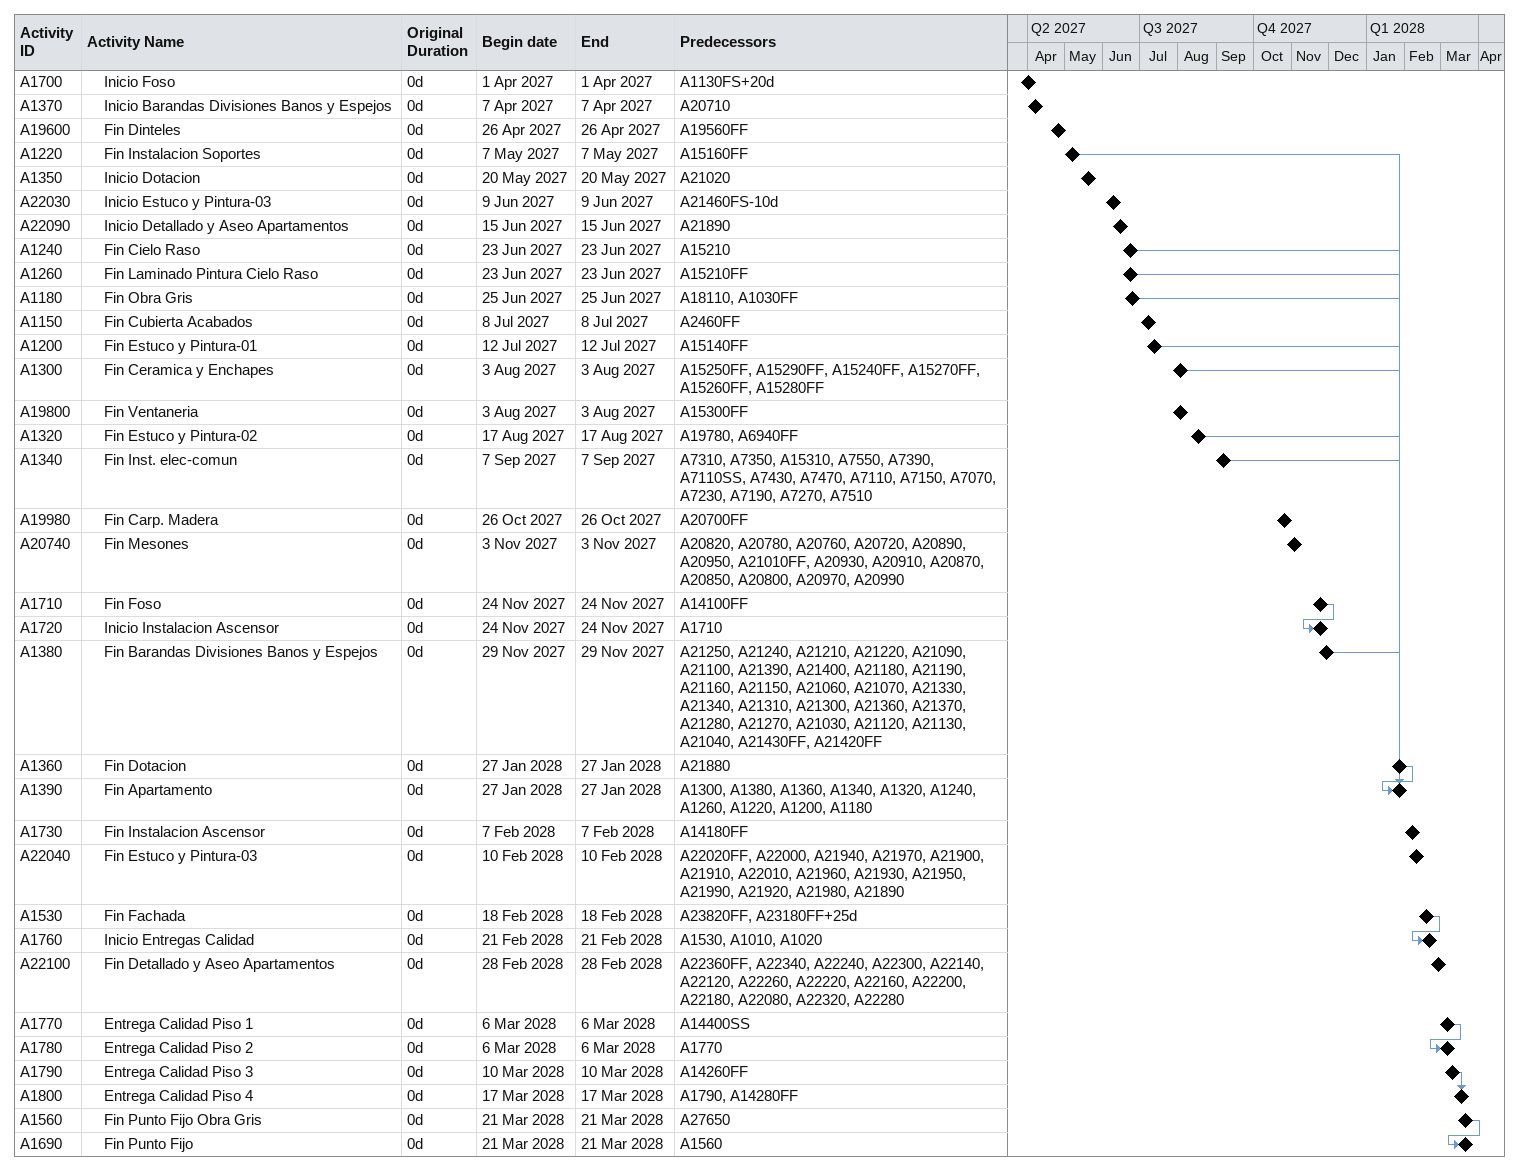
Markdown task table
| ID | Level | Task | Original duration | Start | Finish | Predecessors |
|---|---|---|---|---|---|---|
| A1700 | 2 | Inicio Foso | 0d | 2027-04-01 | 2027-04-01 | A1130FS+20d |
| A1370 | 2 | Inicio Barandas Divisiones Banos y Espejos | 0d | 2027-04-07 | 2027-04-07 | A20710 |
| A19600 | 2 | Fin Dinteles | 0d | 2027-04-26 | 2027-04-26 | A19560FF |
| A1220 | 2 | Fin Instalacion Soportes | 0d | 2027-05-07 | 2027-05-07 | A15160FF |
| A1350 | 2 | Inicio Dotacion | 0d | 2027-05-20 | 2027-05-20 | A21020 |
| A22030 | 2 | Inicio Estuco y Pintura-03 | 0d | 2027-06-09 | 2027-06-09 | A21460FS-10d |
| A22090 | 2 | Inicio Detallado y Aseo Apartamentos | 0d | 2027-06-15 | 2027-06-15 | A21890 |
| A1240 | 2 | Fin Cielo Raso | 0d | 2027-06-23 | 2027-06-23 | A15210 |
| A1260 | 2 | Fin Laminado Pintura Cielo Raso | 0d | 2027-06-23 | 2027-06-23 | A15210FF |
| A1180 | 2 | Fin Obra Gris | 0d | 2027-06-25 | 2027-06-25 | A18110, A1030FF |
| A1150 | 2 | Fin Cubierta Acabados | 0d | 2027-07-08 | 2027-07-08 | A2460FF |
| A1200 | 2 | Fin Estuco y Pintura-01 | 0d | 2027-07-12 | 2027-07-12 | A15140FF |
| A1300 | 2 | Fin Ceramica y Enchapes | 0d | 2027-08-03 | 2027-08-03 | A15250FF, A15290FF, A15240FF, A15270FF, A15260FF, A15280FF |
| A19800 | 2 | Fin Ventaneria | 0d | 2027-08-03 | 2027-08-03 | A15300FF |
| A1320 | 2 | Fin Estuco y Pintura-02 | 0d | 2027-08-17 | 2027-08-17 | A19780, A6940FF |
| A1340 | 2 | Fin Inst. elec-comun | 0d | 2027-09-07 | 2027-09-07 | A7310, A7350, A15310, A7550, A7390, A7110SS, A7430, A7470, A7110, A7150, A7070, A7230, A7190, A7270, A7510 |
| A19980 | 2 | Fin Carp. Madera | 0d | 2027-10-26 | 2027-10-26 | A20700FF |
| A20740 | 2 | Fin Mesones | 0d | 2027-11-03 | 2027-11-03 | A20820, A20780, A20760, A20720, A20890, A20950, A21010FF, A20930, A20910, A20870, A20850, A20800, A20970, A20990 |
| A1710 | 2 | Fin Foso | 0d | 2027-11-24 | 2027-11-24 | A14100FF |
| A1720 | 2 | Inicio Instalacion Ascensor | 0d | 2027-11-24 | 2027-11-24 | A1710 |
| A1380 | 2 | Fin Barandas Divisiones Banos y Espejos | 0d | 2027-11-29 | 2027-11-29 | A21250, A21240, A21210, A21220, A21090, A21100, A21390, A21400, A21180, A21190, A21160, A21150, A21060, A21070, A21330, A21340, A21310, A21300, A21360, A21370, A21280, A21270, A21030, A21120, A21130, A21040, A21430FF, A21420FF |
| A1360 | 2 | Fin Dotacion | 0d | 2028-01-27 | 2028-01-27 | A21880 |
| A1390 | 2 | Fin Apartamento | 0d | 2028-01-27 | 2028-01-27 | A1300, A1380, A1360, A1340, A1320, A1240, A1260, A1220, A1200, A1180 |
| A1730 | 2 | Fin Instalacion Ascensor | 0d | 2028-02-07 | 2028-02-07 | A14180FF |
| A22040 | 2 | Fin Estuco y Pintura-03 | 0d | 2028-02-10 | 2028-02-10 | A22020FF, A22000, A21940, A21970, A21900, A21910, A22010, A21960, A21930, A21950, A21990, A21920, A21980, A21890 |
| A1530 | 2 | Fin Fachada | 0d | 2028-02-18 | 2028-02-18 | A23820FF, A23180FF+25d |
| A1760 | 2 | Inicio Entregas Calidad | 0d | 2028-02-21 | 2028-02-21 | A1530, A1010, A1020 |
| A22100 | 2 | Fin Detallado y Aseo Apartamentos | 0d | 2028-02-28 | 2028-02-28 | A22360FF, A22340, A22240, A22300, A22140, A22120, A22260, A22220, A22160, A22200, A22180, A22080, A22320, A22280 |
| A1770 | 2 | Entrega Calidad Piso 1 | 0d | 2028-03-06 | 2028-03-06 | A14400SS |
| A1780 | 2 | Entrega Calidad Piso 2 | 0d | 2028-03-06 | 2028-03-06 | A1770 |
| A1790 | 2 | Entrega Calidad Piso 3 | 0d | 2028-03-10 | 2028-03-10 | A14260FF |
| A1800 | 2 | Entrega Calidad Piso 4 | 0d | 2028-03-17 | 2028-03-17 | A1790, A14280FF |
| A1560 | 2 | Fin Punto Fijo Obra Gris | 0d | 2028-03-21 | 2028-03-21 | A27650 |
| A1690 | 2 | Fin Punto Fijo | 0d | 2028-03-21 | 2028-03-21 | A1560 |
